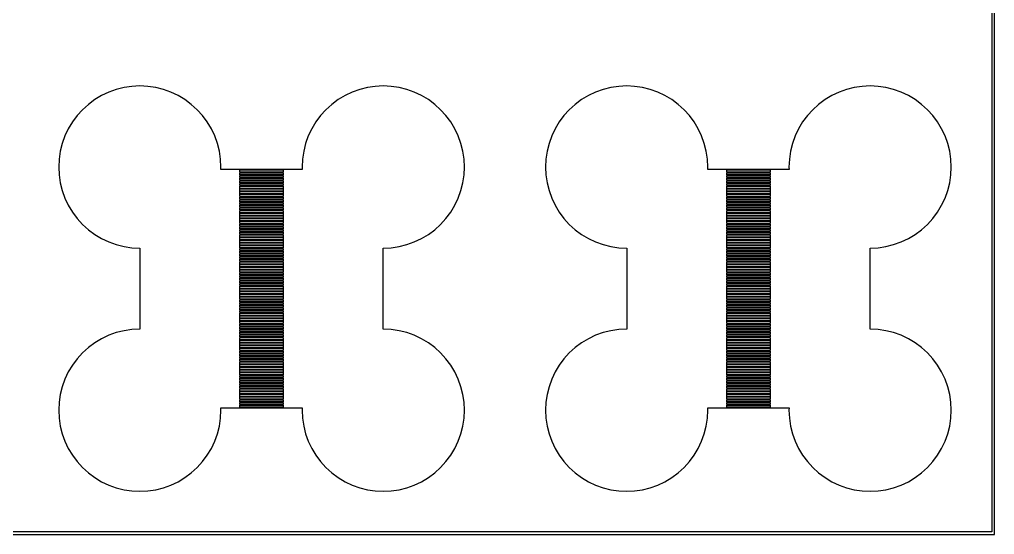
# Model space of a CAD drawing. Extents: x 0 to 72, y 0 to 108.
# Drawn here: x 54.03 to 72.05, y -0.05 to 9.48 of the extents above; entities that cross this region are included whole.
import ezdxf

# ---------------------------------------------------------------- set-up
doc = ezdxf.new("R2010")
doc.units = 0

msp = doc.modelspace()

# ---------------------------------------------------------------- linework, layer by layer
for p, q in [((72, 108), (72, 0)), ((72.05, -0.04999), (72.05, 108.05)), ((55.676, 8.13582), (55.5429, 8.07288)), ((55.8146, 8.18541), (55.676, 8.13582)), ((55.9574, 8.22118), (55.8146, 8.18541)), ((56.103, 8.24277), (55.9574, 8.22118)), ((56.25, 8.25), (56.103, 8.24277)), ((56.397, 8.24277), (56.25, 8.25)), ((56.5426, 8.22118), (56.397, 8.24277)), ((56.6854, 8.18541), (56.5426, 8.22118)), ((56.824, 8.13582), (56.6854, 8.18541)), ((56.9571, 8.07288), (56.824, 8.13582)), ((60.176, 8.13582), (60.0429, 8.07288)), ((60.3146, 8.18541), (60.176, 8.13582)), ((60.4574, 8.22118), (60.3146, 8.18541)), ((60.603, 8.24277), (60.4574, 8.22118)), ((60.75, 8.25), (60.603, 8.24277)), ((60.897, 8.24277), (60.75, 8.25)), ((61.0426, 8.22118), (60.897, 8.24277)), ((61.1854, 8.18541), (61.0426, 8.22118)), ((61.324, 8.13582), (61.1854, 8.18541)), ((61.4571, 8.07288), (61.324, 8.13582)), ((64.676, 8.13582), (64.5429, 8.07288)), ((64.8146, 8.18541), (64.676, 8.13582)), ((64.9574, 8.22118), (64.8146, 8.18541)), ((65.103, 8.24277), (64.9574, 8.22118)), ((65.25, 8.25), (65.103, 8.24277)), ((65.397, 8.24277), (65.25, 8.25)), ((65.5426, 8.22118), (65.397, 8.24277)), ((65.6854, 8.18541), (65.5426, 8.22118)), ((65.824, 8.13582), (65.6854, 8.18541)), ((65.9571, 8.07288), (65.824, 8.13582)), ((69.176, 8.13582), (69.0429, 8.07288)), ((69.3146, 8.18541), (69.176, 8.13582)), ((69.4574, 8.22118), (69.3146, 8.18541)), ((69.603, 8.24277), (69.4574, 8.22118)), ((69.75, 8.25), (69.603, 8.24277)), ((69.897, 8.24277), (69.75, 8.25)), ((70.0426, 8.22118), (69.897, 8.24277)), ((70.1854, 8.18541), (70.0426, 8.22118)), ((70.324, 8.13582), (70.1854, 8.18541)), ((70.4571, 8.07288), (70.324, 8.13582)), ((55.4167, 7.99719), (55.2984, 7.90952)), ((55.5429, 8.07288), (55.4167, 7.99719)), ((57.0834, 7.99719), (56.9571, 8.07288)), ((57.2016, 7.90952), (57.0834, 7.99719)), ((59.9166, 7.99719), (59.7984, 7.90952)), ((60.0429, 8.07288), (59.9166, 7.99719)), ((61.5833, 7.99719), (61.4571, 8.07288)), ((61.7016, 7.90952), (61.5833, 7.99719)), ((64.4167, 7.99719), (64.2984, 7.90952)), ((64.5429, 8.07288), (64.4167, 7.99719)), ((66.0834, 7.99719), (65.9571, 8.07288)), ((66.2016, 7.90952), (66.0834, 7.99719)), ((68.9166, 7.99719), (68.7984, 7.90952)), ((69.0429, 8.07288), (68.9166, 7.99719)), ((70.5833, 7.99719), (70.4571, 8.07288)), ((70.7016, 7.90952), (70.5833, 7.99719)), ((55.1893, 7.81065), (55.0905, 7.70158)), ((55.2984, 7.90952), (55.1893, 7.81065)), ((57.3107, 7.81065), (57.2016, 7.90952)), ((57.4095, 7.70158), (57.3107, 7.81065)), ((59.6893, 7.81065), (59.5905, 7.70158)), ((59.7984, 7.90952), (59.6893, 7.81065)), ((61.8107, 7.81065), (61.7016, 7.90952)), ((61.9095, 7.70158), (61.8107, 7.81065)), ((64.1893, 7.81065), (64.0905, 7.70158)), ((64.2984, 7.90952), (64.1893, 7.81065)), ((66.3107, 7.81065), (66.2016, 7.90952)), ((66.4095, 7.70158), (66.3107, 7.81065)), ((68.6893, 7.81065), (68.5905, 7.70158)), ((68.7984, 7.90952), (68.6893, 7.81065)), ((70.8107, 7.81065), (70.7016, 7.90952)), ((70.9095, 7.70158), (70.8107, 7.81065)), ((55.0028, 7.58334), (54.9271, 7.45709)), ((55.0905, 7.70158), (55.0028, 7.58334)), ((57.4972, 7.58334), (57.4095, 7.70158)), ((57.5729, 7.45709), (57.4972, 7.58334)), ((59.5028, 7.58334), (59.4271, 7.45709)), ((59.5905, 7.70158), (59.5028, 7.58334)), ((61.9972, 7.58334), (61.9095, 7.70158)), ((62.0729, 7.45709), (61.9972, 7.58334)), ((64.0028, 7.58334), (63.9271, 7.45709)), ((64.0905, 7.70158), (64.0028, 7.58334)), ((66.4972, 7.58334), (66.4095, 7.70158)), ((66.5729, 7.45709), (66.4972, 7.58334)), ((68.5028, 7.58334), (68.4271, 7.45709)), ((68.5905, 7.70158), (68.5028, 7.58334)), ((70.9972, 7.58334), (70.9095, 7.70158)), ((71.0729, 7.45709), (70.9972, 7.58334)), ((54.9271, 7.45709), (54.8642, 7.32402)), ((57.6358, 7.32402), (57.5729, 7.45709)), ((59.4271, 7.45709), (59.3642, 7.32402)), ((62.1358, 7.32402), (62.0729, 7.45709)), ((63.9271, 7.45709), (63.8642, 7.32402)), ((66.6358, 7.32402), (66.5729, 7.45709)), ((68.4271, 7.45709), (68.3642, 7.32402)), ((71.1358, 7.32402), (71.0729, 7.45709)), ((54.8642, 7.32402), (54.8146, 7.18542)), ((57.6854, 7.18542), (57.6358, 7.32402)), ((59.3642, 7.32402), (59.3146, 7.18542)), ((62.1854, 7.18542), (62.1358, 7.32402)), ((63.8642, 7.32402), (63.8146, 7.18542)), ((66.6854, 7.18542), (66.6358, 7.32402)), ((68.3642, 7.32402), (68.3146, 7.18542)), ((71.1854, 7.18542), (71.1358, 7.32402)), ((54.7788, 7.04263), (54.7572, 6.89702)), ((54.8146, 7.18542), (54.7788, 7.04263)), ((57.7212, 7.04263), (57.6854, 7.18542)), ((57.7428, 6.89702), (57.7212, 7.04263)), ((59.2788, 7.04263), (59.2572, 6.89702)), ((59.3146, 7.18542), (59.2788, 7.04263)), ((62.2212, 7.04263), (62.1854, 7.18542)), ((62.2428, 6.89702), (62.2212, 7.04263)), ((63.7788, 7.04263), (63.7572, 6.89702)), ((63.8146, 7.18542), (63.7788, 7.04263)), ((66.7212, 7.04263), (66.6854, 7.18542)), ((66.7428, 6.89702), (66.7212, 7.04263)), ((68.2788, 7.04263), (68.2572, 6.89702)), ((68.3146, 7.18542), (68.2788, 7.04263)), ((71.2212, 7.04263), (71.1854, 7.18542)), ((71.2428, 6.89702), (71.2212, 7.04263)), ((54.7572, 6.89702), (54.75, 6.75)), ((57.75, 6.75), (57.7428, 6.89702)), ((59.2572, 6.89702), (59.25, 6.75)), ((62.25, 6.75), (62.2428, 6.89702)), ((63.7572, 6.89702), (63.75, 6.75)), ((66.75, 6.75), (66.7428, 6.89702)), ((68.2572, 6.89702), (68.25, 6.75)), ((71.25, 6.75), (71.2428, 6.89702)), ((54.75, 6.75), (54.7572, 6.60297)), ((57.7478, 6.70499), (57.75, 6.75)), ((59.2522, 6.70499), (57.7478, 6.70499)), ((58.1, 6.655), (58.1, 6.69499)), ((58.1, 6.69499), (58.9, 6.69499)), ((58.9, 6.69499), (58.9, 6.655)), ((59.25, 6.75), (59.2522, 6.70499)), ((62.2428, 6.60297), (62.25, 6.75)), ((63.75, 6.75), (63.7572, 6.60297)), ((66.7478, 6.70499), (66.75, 6.75)), ((68.2522, 6.70499), (66.7478, 6.70499)), ((67.1, 6.655), (67.1, 6.69499)), ((67.1, 6.69499), (67.9, 6.69499)), ((67.9, 6.69499), (67.9, 6.655)), ((68.25, 6.75), (68.2522, 6.70499)), ((71.2428, 6.60297), (71.25, 6.75)), ((54.7572, 6.60297), (54.7788, 6.45735)), ((58.9, 6.655), (58.1, 6.655)), ((58.1, 6.605), (58.1, 6.64499)), ((58.1, 6.64499), (58.9, 6.64499)), ((58.9, 6.605), (58.1, 6.605)), ((58.1, 6.55499), (58.1, 6.59499)), ((58.1, 6.59499), (58.9, 6.59499)), ((58.9, 6.55499), (58.1, 6.55499)), ((58.1, 6.50499), (58.1, 6.545)), ((58.1, 6.545), (58.9, 6.545)), ((58.9, 6.50499), (58.1, 6.50499)), ((58.1, 6.45499), (58.1, 6.495)), ((58.1, 6.495), (58.9, 6.495)), ((58.9, 6.64499), (58.9, 6.605)), ((58.9, 6.59499), (58.9, 6.55499)), ((58.9, 6.545), (58.9, 6.50499)), ((58.9, 6.495), (58.9, 6.45499)), ((62.2212, 6.45735), (62.2428, 6.60297)), ((63.7572, 6.60297), (63.7788, 6.45735)), ((67.9, 6.655), (67.1, 6.655)), ((67.1, 6.605), (67.1, 6.64499)), ((67.1, 6.64499), (67.9, 6.64499)), ((67.9, 6.605), (67.1, 6.605)), ((67.1, 6.55499), (67.1, 6.59499)), ((67.1, 6.59499), (67.9, 6.59499)), ((67.9, 6.55499), (67.1, 6.55499)), ((67.1, 6.50499), (67.1, 6.545)), ((67.1, 6.545), (67.9, 6.545)), ((67.9, 6.50499), (67.1, 6.50499)), ((67.1, 6.45499), (67.1, 6.495)), ((67.1, 6.495), (67.9, 6.495)), ((67.9, 6.64499), (67.9, 6.605)), ((67.9, 6.59499), (67.9, 6.55499)), ((67.9, 6.545), (67.9, 6.50499)), ((67.9, 6.495), (67.9, 6.45499)), ((71.2212, 6.45735), (71.2428, 6.60297)), ((54.7788, 6.45735), (54.8146, 6.31456)), ((54.8146, 6.31456), (54.8642, 6.17596)), ((58.9, 6.45499), (58.1, 6.45499)), ((58.1, 6.405), (58.1, 6.44499)), ((58.1, 6.44499), (58.9, 6.44499)), ((58.9, 6.405), (58.1, 6.405)), ((58.1, 6.355), (58.1, 6.39499)), ((58.1, 6.39499), (58.9, 6.39499)), ((58.9, 6.355), (58.1, 6.355)), ((58.1, 6.30499), (58.1, 6.34499)), ((58.1, 6.34499), (58.9, 6.34499)), ((58.9, 6.44499), (58.9, 6.405)), ((58.9, 6.39499), (58.9, 6.355)), ((58.9, 6.34499), (58.9, 6.30499)), ((62.1358, 6.17596), (62.1854, 6.31456)), ((62.1854, 6.31456), (62.2212, 6.45735)), ((63.7788, 6.45735), (63.8146, 6.31456)), ((63.8146, 6.31456), (63.8642, 6.17596)), ((67.9, 6.45499), (67.1, 6.45499)), ((67.1, 6.405), (67.1, 6.44499)), ((67.1, 6.44499), (67.9, 6.44499)), ((67.9, 6.405), (67.1, 6.405)), ((67.1, 6.355), (67.1, 6.39499)), ((67.1, 6.39499), (67.9, 6.39499)), ((67.9, 6.355), (67.1, 6.355)), ((67.1, 6.30499), (67.1, 6.34499)), ((67.1, 6.34499), (67.9, 6.34499)), ((67.9, 6.44499), (67.9, 6.405)), ((67.9, 6.39499), (67.9, 6.355)), ((67.9, 6.34499), (67.9, 6.30499)), ((71.1358, 6.17596), (71.1854, 6.31456)), ((71.1854, 6.31456), (71.2212, 6.45735)), ((54.8642, 6.17596), (54.9271, 6.04289)), ((58.9, 6.30499), (58.1, 6.30499)), ((58.1, 6.25499), (58.1, 6.295)), ((58.1, 6.295), (58.9, 6.295)), ((58.9, 6.25499), (58.1, 6.25499)), ((58.1, 6.20499), (58.1, 6.245)), ((58.1, 6.245), (58.9, 6.245)), ((58.9, 6.20499), (58.1, 6.20499)), ((58.1, 6.155), (58.1, 6.19499)), ((58.1, 6.19499), (58.9, 6.19499)), ((58.9, 6.155), (58.1, 6.155)), ((58.1, 6.105), (58.1, 6.14499)), ((58.1, 6.14499), (58.9, 6.14499)), ((58.9, 6.295), (58.9, 6.25499)), ((58.9, 6.245), (58.9, 6.20499)), ((58.9, 6.19499), (58.9, 6.155)), ((58.9, 6.14499), (58.9, 6.105)), ((62.0729, 6.04289), (62.1358, 6.17596)), ((63.8642, 6.17596), (63.9271, 6.04289)), ((67.9, 6.30499), (67.1, 6.30499)), ((67.1, 6.25499), (67.1, 6.295)), ((67.1, 6.295), (67.9, 6.295)), ((67.9, 6.25499), (67.1, 6.25499)), ((67.1, 6.20499), (67.1, 6.245)), ((67.1, 6.245), (67.9, 6.245)), ((67.9, 6.20499), (67.1, 6.20499)), ((67.1, 6.155), (67.1, 6.19499)), ((67.1, 6.19499), (67.9, 6.19499)), ((67.9, 6.155), (67.1, 6.155)), ((67.1, 6.105), (67.1, 6.14499)), ((67.1, 6.14499), (67.9, 6.14499)), ((67.9, 6.295), (67.9, 6.25499)), ((67.9, 6.245), (67.9, 6.20499)), ((67.9, 6.19499), (67.9, 6.155)), ((67.9, 6.14499), (67.9, 6.105)), ((71.0729, 6.04289), (71.1358, 6.17596)), ((54.9271, 6.04289), (55.0028, 5.91664)), ((58.9, 6.105), (58.1, 6.105)), ((58.1, 6.05499), (58.1, 6.09499)), ((58.1, 6.09499), (58.9, 6.09499)), ((58.9, 6.05499), (58.1, 6.05499)), ((58.1, 6.00499), (58.1, 6.045)), ((58.1, 6.045), (58.9, 6.045)), ((58.9, 6.00499), (58.1, 6.00499)), ((58.1, 5.95499), (58.1, 5.995)), ((58.1, 5.995), (58.9, 5.995)), ((58.9, 5.95499), (58.1, 5.95499)), ((58.9, 6.09499), (58.9, 6.05499)), ((58.9, 6.045), (58.9, 6.00499)), ((58.9, 5.995), (58.9, 5.95499)), ((61.9972, 5.91664), (62.0729, 6.04289)), ((63.9271, 6.04289), (64.0028, 5.91664)), ((67.9, 6.105), (67.1, 6.105)), ((67.1, 6.05499), (67.1, 6.09499)), ((67.1, 6.09499), (67.9, 6.09499)), ((67.9, 6.05499), (67.1, 6.05499)), ((67.1, 6.00499), (67.1, 6.045)), ((67.1, 6.045), (67.9, 6.045)), ((67.9, 6.00499), (67.1, 6.00499)), ((67.1, 5.95499), (67.1, 5.995)), ((67.1, 5.995), (67.9, 5.995)), ((67.9, 5.95499), (67.1, 5.95499)), ((67.9, 6.09499), (67.9, 6.05499)), ((67.9, 6.045), (67.9, 6.00499)), ((67.9, 5.995), (67.9, 5.95499)), ((70.9972, 5.91664), (71.0729, 6.04289)), ((55.0028, 5.91664), (55.0905, 5.7984)), ((55.0905, 5.7984), (55.1893, 5.68933)), ((58.1, 5.905), (58.1, 5.94499)), ((58.1, 5.94499), (58.9, 5.94499)), ((58.9, 5.905), (58.1, 5.905)), ((58.1, 5.855), (58.1, 5.89499)), ((58.1, 5.89499), (58.9, 5.89499)), ((58.9, 5.855), (58.1, 5.855)), ((58.1, 5.80499), (58.1, 5.84499)), ((58.1, 5.84499), (58.9, 5.84499)), ((58.9, 5.80499), (58.1, 5.80499)), ((58.1, 5.75499), (58.1, 5.795)), ((58.1, 5.795), (58.9, 5.795)), ((58.9, 5.94499), (58.9, 5.905)), ((58.9, 5.89499), (58.9, 5.855)), ((58.9, 5.84499), (58.9, 5.80499)), ((58.9, 5.795), (58.9, 5.75499)), ((61.8107, 5.68933), (61.9095, 5.7984)), ((61.9095, 5.7984), (61.9972, 5.91664)), ((64.0028, 5.91664), (64.0905, 5.7984)), ((64.0905, 5.7984), (64.1893, 5.68933)), ((67.1, 5.905), (67.1, 5.94499)), ((67.1, 5.94499), (67.9, 5.94499)), ((67.9, 5.905), (67.1, 5.905)), ((67.1, 5.855), (67.1, 5.89499)), ((67.1, 5.89499), (67.9, 5.89499)), ((67.9, 5.855), (67.1, 5.855)), ((67.1, 5.80499), (67.1, 5.84499)), ((67.1, 5.84499), (67.9, 5.84499)), ((67.9, 5.80499), (67.1, 5.80499)), ((67.1, 5.75499), (67.1, 5.795)), ((67.1, 5.795), (67.9, 5.795)), ((67.9, 5.94499), (67.9, 5.905)), ((67.9, 5.89499), (67.9, 5.855)), ((67.9, 5.84499), (67.9, 5.80499)), ((67.9, 5.795), (67.9, 5.75499)), ((70.8107, 5.68933), (70.9095, 5.7984)), ((70.9095, 5.7984), (70.9972, 5.91664)), ((55.1893, 5.68933), (55.2984, 5.59047)), ((55.2984, 5.59047), (55.4167, 5.50279)), ((58.9, 5.75499), (58.1, 5.75499)), ((58.1, 5.70499), (58.1, 5.745)), ((58.1, 5.745), (58.9, 5.745)), ((58.9, 5.70499), (58.1, 5.70499)), ((58.1, 5.655), (58.1, 5.69499)), ((58.1, 5.69499), (58.9, 5.69499)), ((58.9, 5.655), (58.1, 5.655)), ((58.1, 5.605), (58.1, 5.64499)), ((58.1, 5.64499), (58.9, 5.64499)), ((58.9, 5.605), (58.1, 5.605)), ((58.1, 5.55499), (58.1, 5.59499)), ((58.1, 5.59499), (58.9, 5.59499)), ((58.9, 5.745), (58.9, 5.70499)), ((58.9, 5.69499), (58.9, 5.655)), ((58.9, 5.64499), (58.9, 5.605)), ((58.9, 5.59499), (58.9, 5.55499)), ((61.5833, 5.50279), (61.7016, 5.59047)), ((61.7016, 5.59047), (61.8107, 5.68933)), ((64.1893, 5.68933), (64.2984, 5.59047)), ((64.2984, 5.59047), (64.4167, 5.50279)), ((67.9, 5.75499), (67.1, 5.75499)), ((67.1, 5.70499), (67.1, 5.745)), ((67.1, 5.745), (67.9, 5.745)), ((67.9, 5.70499), (67.1, 5.70499)), ((67.1, 5.655), (67.1, 5.69499)), ((67.1, 5.69499), (67.9, 5.69499)), ((67.9, 5.655), (67.1, 5.655)), ((67.1, 5.605), (67.1, 5.64499)), ((67.1, 5.64499), (67.9, 5.64499)), ((67.9, 5.605), (67.1, 5.605)), ((67.1, 5.55499), (67.1, 5.59499)), ((67.1, 5.59499), (67.9, 5.59499)), ((67.9, 5.745), (67.9, 5.70499)), ((67.9, 5.69499), (67.9, 5.655)), ((67.9, 5.64499), (67.9, 5.605)), ((67.9, 5.59499), (67.9, 5.55499)), ((70.5833, 5.50279), (70.7016, 5.59047)), ((70.7016, 5.59047), (70.8107, 5.68933)), ((55.4167, 5.50279), (55.5429, 5.42711)), ((55.5429, 5.42711), (55.676, 5.36417)), ((58.9, 5.55499), (58.1, 5.55499)), ((58.1, 5.50499), (58.1, 5.545)), ((58.1, 5.545), (58.9, 5.545)), ((58.9, 5.50499), (58.1, 5.50499)), ((58.1, 5.45499), (58.1, 5.495)), ((58.1, 5.495), (58.9, 5.495)), ((58.9, 5.45499), (58.1, 5.45499)), ((58.1, 5.405), (58.1, 5.44499)), ((58.1, 5.44499), (58.9, 5.44499)), ((58.9, 5.545), (58.9, 5.50499)), ((58.9, 5.495), (58.9, 5.45499)), ((58.9, 5.44499), (58.9, 5.405)), ((61.324, 5.36417), (61.4571, 5.42711)), ((61.4571, 5.42711), (61.5833, 5.50279)), ((64.4167, 5.50279), (64.5429, 5.42711)), ((64.5429, 5.42711), (64.676, 5.36417)), ((67.9, 5.55499), (67.1, 5.55499)), ((67.1, 5.50499), (67.1, 5.545)), ((67.1, 5.545), (67.9, 5.545)), ((67.9, 5.50499), (67.1, 5.50499)), ((67.1, 5.45499), (67.1, 5.495)), ((67.1, 5.495), (67.9, 5.495)), ((67.9, 5.45499), (67.1, 5.45499)), ((67.1, 5.405), (67.1, 5.44499)), ((67.1, 5.44499), (67.9, 5.44499)), ((67.9, 5.545), (67.9, 5.50499)), ((67.9, 5.495), (67.9, 5.45499)), ((67.9, 5.44499), (67.9, 5.405)), ((70.324, 5.36417), (70.4571, 5.42711)), ((70.4571, 5.42711), (70.5833, 5.50279)), ((55.676, 5.36417), (55.8146, 5.31458)), ((55.8146, 5.31458), (55.9574, 5.27881)), ((55.9574, 5.27881), (56.103, 5.25722)), ((56.103, 5.25722), (56.25, 5.25)), ((56.25, 5.25), (56.25, 3.75)), ((58.9, 5.405), (58.1, 5.405)), ((58.1, 5.355), (58.1, 5.39499)), ((58.1, 5.39499), (58.9, 5.39499)), ((58.9, 5.355), (58.1, 5.355)), ((58.1, 5.30499), (58.1, 5.34499)), ((58.1, 5.34499), (58.9, 5.34499)), ((58.9, 5.30499), (58.1, 5.30499)), ((58.1, 5.25499), (58.1, 5.295)), ((58.1, 5.295), (58.9, 5.295)), ((58.9, 5.25499), (58.1, 5.25499)), ((58.1, 5.20499), (58.1, 5.245)), ((58.1, 5.245), (58.9, 5.245)), ((58.9, 5.39499), (58.9, 5.355)), ((58.9, 5.34499), (58.9, 5.30499)), ((58.9, 5.295), (58.9, 5.25499)), ((58.9, 5.245), (58.9, 5.20499)), ((60.75, 5.25), (60.897, 5.25722)), ((60.75, 3.75), (60.75, 5.25)), ((60.897, 5.25722), (61.0426, 5.27881)), ((61.0426, 5.27881), (61.1854, 5.31458)), ((61.1854, 5.31458), (61.324, 5.36417)), ((64.676, 5.36417), (64.8146, 5.31458)), ((64.8146, 5.31458), (64.9574, 5.27881)), ((64.9574, 5.27881), (65.103, 5.25722)), ((65.103, 5.25722), (65.25, 5.25)), ((65.25, 5.25), (65.25, 3.75)), ((67.9, 5.405), (67.1, 5.405)), ((67.1, 5.355), (67.1, 5.39499)), ((67.1, 5.39499), (67.9, 5.39499)), ((67.9, 5.355), (67.1, 5.355)), ((67.1, 5.30499), (67.1, 5.34499)), ((67.1, 5.34499), (67.9, 5.34499)), ((67.9, 5.30499), (67.1, 5.30499)), ((67.1, 5.25499), (67.1, 5.295)), ((67.1, 5.295), (67.9, 5.295)), ((67.9, 5.25499), (67.1, 5.25499)), ((67.1, 5.20499), (67.1, 5.245)), ((67.1, 5.245), (67.9, 5.245)), ((67.9, 5.39499), (67.9, 5.355)), ((67.9, 5.34499), (67.9, 5.30499)), ((67.9, 5.295), (67.9, 5.25499)), ((67.9, 5.245), (67.9, 5.20499)), ((69.75, 5.25), (69.897, 5.25722)), ((69.75, 3.75), (69.75, 5.25)), ((69.897, 5.25722), (70.0426, 5.27881)), ((70.0426, 5.27881), (70.1854, 5.31458)), ((70.1854, 5.31458), (70.324, 5.36417)), ((58.9, 5.20499), (58.1, 5.20499)), ((58.1, 5.155), (58.1, 5.19499)), ((58.1, 5.19499), (58.9, 5.19499)), ((58.9, 5.155), (58.1, 5.155)), ((58.1, 5.105), (58.1, 5.14499)), ((58.1, 5.14499), (58.9, 5.14499)), ((58.9, 5.105), (58.1, 5.105)), ((58.1, 5.05499), (58.1, 5.09499)), ((58.1, 5.09499), (58.9, 5.09499)), ((58.9, 5.05499), (58.1, 5.05499)), ((58.9, 5.19499), (58.9, 5.155)), ((58.9, 5.14499), (58.9, 5.105)), ((58.9, 5.09499), (58.9, 5.05499)), ((67.9, 5.20499), (67.1, 5.20499)), ((67.1, 5.155), (67.1, 5.19499)), ((67.1, 5.19499), (67.9, 5.19499)), ((67.9, 5.155), (67.1, 5.155)), ((67.1, 5.105), (67.1, 5.14499)), ((67.1, 5.14499), (67.9, 5.14499)), ((67.9, 5.105), (67.1, 5.105)), ((67.1, 5.05499), (67.1, 5.09499)), ((67.1, 5.09499), (67.9, 5.09499)), ((67.9, 5.05499), (67.1, 5.05499)), ((67.9, 5.19499), (67.9, 5.155)), ((67.9, 5.14499), (67.9, 5.105)), ((67.9, 5.09499), (67.9, 5.05499)), ((58.1, 5.00499), (58.1, 5.045)), ((58.1, 5.045), (58.9, 5.045)), ((58.9, 5.00499), (58.1, 5.00499)), ((58.1, 4.95499), (58.1, 4.995)), ((58.1, 4.995), (58.9, 4.995)), ((58.9, 4.95499), (58.1, 4.95499)), ((58.1, 4.905), (58.1, 4.94499)), ((58.1, 4.94499), (58.9, 4.94499)), ((58.9, 4.905), (58.1, 4.905)), ((58.1, 4.855), (58.1, 4.89499)), ((58.1, 4.89499), (58.9, 4.89499)), ((58.9, 5.045), (58.9, 5.00499)), ((58.9, 4.995), (58.9, 4.95499)), ((58.9, 4.94499), (58.9, 4.905)), ((58.9, 4.89499), (58.9, 4.855)), ((67.1, 5.00499), (67.1, 5.045)), ((67.1, 5.045), (67.9, 5.045)), ((67.9, 5.00499), (67.1, 5.00499)), ((67.1, 4.95499), (67.1, 4.995)), ((67.1, 4.995), (67.9, 4.995)), ((67.9, 4.95499), (67.1, 4.95499)), ((67.1, 4.905), (67.1, 4.94499)), ((67.1, 4.94499), (67.9, 4.94499)), ((67.9, 4.905), (67.1, 4.905)), ((67.1, 4.855), (67.1, 4.89499)), ((67.1, 4.89499), (67.9, 4.89499)), ((67.9, 5.045), (67.9, 5.00499)), ((67.9, 4.995), (67.9, 4.95499)), ((67.9, 4.94499), (67.9, 4.905)), ((67.9, 4.89499), (67.9, 4.855)), ((58.9, 4.855), (58.1, 4.855)), ((58.1, 4.80499), (58.1, 4.84499)), ((58.1, 4.84499), (58.9, 4.84499)), ((58.9, 4.80499), (58.1, 4.80499)), ((58.1, 4.75499), (58.1, 4.795)), ((58.1, 4.795), (58.9, 4.795)), ((58.9, 4.75499), (58.1, 4.75499)), ((58.1, 4.70499), (58.1, 4.745)), ((58.1, 4.745), (58.9, 4.745)), ((58.9, 4.70499), (58.1, 4.70499)), ((58.1, 4.655), (58.1, 4.69499)), ((58.1, 4.69499), (58.9, 4.69499)), ((58.9, 4.84499), (58.9, 4.80499)), ((58.9, 4.795), (58.9, 4.75499)), ((58.9, 4.745), (58.9, 4.70499)), ((58.9, 4.69499), (58.9, 4.655)), ((67.9, 4.855), (67.1, 4.855)), ((67.1, 4.80499), (67.1, 4.84499)), ((67.1, 4.84499), (67.9, 4.84499)), ((67.9, 4.80499), (67.1, 4.80499)), ((67.1, 4.75499), (67.1, 4.795)), ((67.1, 4.795), (67.9, 4.795)), ((67.9, 4.75499), (67.1, 4.75499)), ((67.1, 4.70499), (67.1, 4.745)), ((67.1, 4.745), (67.9, 4.745)), ((67.9, 4.70499), (67.1, 4.70499)), ((67.1, 4.655), (67.1, 4.69499)), ((67.1, 4.69499), (67.9, 4.69499)), ((67.9, 4.84499), (67.9, 4.80499)), ((67.9, 4.795), (67.9, 4.75499)), ((67.9, 4.745), (67.9, 4.70499)), ((67.9, 4.69499), (67.9, 4.655)), ((58.9, 4.655), (58.1, 4.655)), ((58.1, 4.605), (58.1, 4.64499)), ((58.1, 4.64499), (58.9, 4.64499)), ((58.9, 4.605), (58.1, 4.605)), ((58.1, 4.55499), (58.1, 4.59499)), ((58.1, 4.59499), (58.9, 4.59499)), ((58.9, 4.55499), (58.1, 4.55499)), ((58.1, 4.50499), (58.1, 4.545)), ((58.1, 4.545), (58.9, 4.545)), ((58.9, 4.64499), (58.9, 4.605)), ((58.9, 4.59499), (58.9, 4.55499)), ((58.9, 4.545), (58.9, 4.50499)), ((67.9, 4.655), (67.1, 4.655)), ((67.1, 4.605), (67.1, 4.64499)), ((67.1, 4.64499), (67.9, 4.64499)), ((67.9, 4.605), (67.1, 4.605)), ((67.1, 4.55499), (67.1, 4.59499)), ((67.1, 4.59499), (67.9, 4.59499)), ((67.9, 4.55499), (67.1, 4.55499)), ((67.1, 4.50499), (67.1, 4.545)), ((67.1, 4.545), (67.9, 4.545)), ((67.9, 4.64499), (67.9, 4.605)), ((67.9, 4.59499), (67.9, 4.55499)), ((67.9, 4.545), (67.9, 4.50499)), ((58.9, 4.50499), (58.1, 4.50499)), ((58.1, 4.455), (58.1, 4.49501)), ((58.1, 4.49501), (58.9, 4.49501)), ((58.9, 4.455), (58.1, 4.455)), ((58.1, 4.40501), (58.1, 4.44501)), ((58.1, 4.44501), (58.9, 4.44501)), ((58.9, 4.40501), (58.1, 4.40501)), ((58.1, 4.35501), (58.1, 4.395)), ((58.1, 4.395), (58.9, 4.395)), ((58.9, 4.35501), (58.1, 4.35501)), ((58.1, 4.30501), (58.1, 4.345)), ((58.1, 4.345), (58.9, 4.345)), ((58.9, 4.49501), (58.9, 4.455)), ((58.9, 4.44501), (58.9, 4.40501)), ((58.9, 4.395), (58.9, 4.35501)), ((58.9, 4.345), (58.9, 4.30501)), ((67.9, 4.50499), (67.1, 4.50499)), ((67.1, 4.455), (67.1, 4.49501)), ((67.1, 4.49501), (67.9, 4.49501)), ((67.9, 4.455), (67.1, 4.455)), ((67.1, 4.40501), (67.1, 4.44501)), ((67.1, 4.44501), (67.9, 4.44501)), ((67.9, 4.40501), (67.1, 4.40501)), ((67.1, 4.35501), (67.1, 4.395)), ((67.1, 4.395), (67.9, 4.395)), ((67.9, 4.35501), (67.1, 4.35501)), ((67.1, 4.30501), (67.1, 4.345)), ((67.1, 4.345), (67.9, 4.345)), ((67.9, 4.49501), (67.9, 4.455)), ((67.9, 4.44501), (67.9, 4.40501)), ((67.9, 4.395), (67.9, 4.35501)), ((67.9, 4.345), (67.9, 4.30501)), ((58.9, 4.30501), (58.1, 4.30501)), ((58.1, 4.255), (58.1, 4.29501)), ((58.1, 4.29501), (58.9, 4.29501)), ((58.9, 4.255), (58.1, 4.255)), ((58.1, 4.205), (58.1, 4.24501)), ((58.1, 4.24501), (58.9, 4.24501)), ((58.9, 4.205), (58.1, 4.205)), ((58.1, 4.15501), (58.1, 4.19501)), ((58.1, 4.19501), (58.9, 4.19501)), ((58.9, 4.15501), (58.1, 4.15501)), ((58.9, 4.29501), (58.9, 4.255)), ((58.9, 4.24501), (58.9, 4.205)), ((58.9, 4.19501), (58.9, 4.15501)), ((67.9, 4.30501), (67.1, 4.30501)), ((67.1, 4.255), (67.1, 4.29501)), ((67.1, 4.29501), (67.9, 4.29501)), ((67.9, 4.255), (67.1, 4.255)), ((67.1, 4.205), (67.1, 4.24501)), ((67.1, 4.24501), (67.9, 4.24501)), ((67.9, 4.205), (67.1, 4.205)), ((67.1, 4.15501), (67.1, 4.19501)), ((67.1, 4.19501), (67.9, 4.19501)), ((67.9, 4.15501), (67.1, 4.15501)), ((67.9, 4.29501), (67.9, 4.255)), ((67.9, 4.24501), (67.9, 4.205)), ((67.9, 4.19501), (67.9, 4.15501)), ((58.1, 4.10501), (58.1, 4.145)), ((58.1, 4.145), (58.9, 4.145)), ((58.9, 4.10501), (58.1, 4.10501)), ((58.1, 4.05501), (58.1, 4.095)), ((58.1, 4.095), (58.9, 4.095)), ((58.9, 4.05501), (58.1, 4.05501)), ((58.1, 4.005), (58.1, 4.04501)), ((58.1, 4.04501), (58.9, 4.04501)), ((58.9, 4.005), (58.1, 4.005)), ((58.1, 3.955), (58.1, 3.99501)), ((58.1, 3.99501), (58.9, 3.99501)), ((58.9, 4.145), (58.9, 4.10501)), ((58.9, 4.095), (58.9, 4.05501)), ((58.9, 4.04501), (58.9, 4.005)), ((58.9, 3.99501), (58.9, 3.955)), ((67.1, 4.10501), (67.1, 4.145)), ((67.1, 4.145), (67.9, 4.145)), ((67.9, 4.10501), (67.1, 4.10501)), ((67.1, 4.05501), (67.1, 4.095)), ((67.1, 4.095), (67.9, 4.095)), ((67.9, 4.05501), (67.1, 4.05501)), ((67.1, 4.005), (67.1, 4.04501)), ((67.1, 4.04501), (67.9, 4.04501)), ((67.9, 4.005), (67.1, 4.005)), ((67.1, 3.955), (67.1, 3.99501)), ((67.1, 3.99501), (67.9, 3.99501)), ((67.9, 4.145), (67.9, 4.10501)), ((67.9, 4.095), (67.9, 4.05501)), ((67.9, 4.04501), (67.9, 4.005)), ((67.9, 3.99501), (67.9, 3.955)), ((58.9, 3.955), (58.1, 3.955)), ((58.1, 3.90501), (58.1, 3.94501)), ((58.1, 3.94501), (58.9, 3.94501)), ((58.9, 3.90501), (58.1, 3.90501)), ((58.1, 3.85501), (58.1, 3.895)), ((58.1, 3.895), (58.9, 3.895)), ((58.9, 3.85501), (58.1, 3.85501)), ((58.1, 3.80501), (58.1, 3.845)), ((58.1, 3.845), (58.9, 3.845)), ((58.9, 3.80501), (58.1, 3.80501)), ((58.1, 3.755), (58.1, 3.79501)), ((58.1, 3.79501), (58.9, 3.79501)), ((58.9, 3.94501), (58.9, 3.90501)), ((58.9, 3.895), (58.9, 3.85501)), ((58.9, 3.845), (58.9, 3.80501)), ((58.9, 3.79501), (58.9, 3.755)), ((67.9, 3.955), (67.1, 3.955)), ((67.1, 3.90501), (67.1, 3.94501)), ((67.1, 3.94501), (67.9, 3.94501)), ((67.9, 3.90501), (67.1, 3.90501)), ((67.1, 3.85501), (67.1, 3.895)), ((67.1, 3.895), (67.9, 3.895)), ((67.9, 3.85501), (67.1, 3.85501)), ((67.1, 3.80501), (67.1, 3.845)), ((67.1, 3.845), (67.9, 3.845)), ((67.9, 3.80501), (67.1, 3.80501)), ((67.1, 3.755), (67.1, 3.79501)), ((67.1, 3.79501), (67.9, 3.79501)), ((67.9, 3.94501), (67.9, 3.90501)), ((67.9, 3.895), (67.9, 3.85501)), ((67.9, 3.845), (67.9, 3.80501)), ((67.9, 3.79501), (67.9, 3.755)), ((55.676, 3.63583), (55.5429, 3.57289)), ((55.8146, 3.68542), (55.676, 3.63583)), ((55.9574, 3.72119), (55.8146, 3.68542)), ((56.103, 3.74278), (55.9574, 3.72119)), ((56.25, 3.75), (56.103, 3.74278)), ((58.9, 3.755), (58.1, 3.755)), ((58.1, 3.705), (58.1, 3.74501)), ((58.1, 3.74501), (58.9, 3.74501)), ((58.9, 3.705), (58.1, 3.705)), ((58.1, 3.65501), (58.1, 3.69501)), ((58.1, 3.69501), (58.9, 3.69501)), ((58.9, 3.65501), (58.1, 3.65501)), ((58.1, 3.60501), (58.1, 3.645)), ((58.1, 3.645), (58.9, 3.645)), ((58.9, 3.60501), (58.1, 3.60501)), ((58.9, 3.74501), (58.9, 3.705)), ((58.9, 3.69501), (58.9, 3.65501)), ((58.9, 3.645), (58.9, 3.60501)), ((60.897, 3.74278), (60.75, 3.75)), ((61.0426, 3.72119), (60.897, 3.74278)), ((61.1854, 3.68542), (61.0426, 3.72119)), ((61.324, 3.63583), (61.1854, 3.68542)), ((61.4571, 3.57289), (61.324, 3.63583)), ((64.676, 3.63583), (64.5429, 3.57289)), ((64.8146, 3.68542), (64.676, 3.63583)), ((64.9574, 3.72119), (64.8146, 3.68542)), ((65.103, 3.74278), (64.9574, 3.72119)), ((65.25, 3.75), (65.103, 3.74278)), ((67.9, 3.755), (67.1, 3.755)), ((67.1, 3.705), (67.1, 3.74501)), ((67.1, 3.74501), (67.9, 3.74501)), ((67.9, 3.705), (67.1, 3.705)), ((67.1, 3.65501), (67.1, 3.69501)), ((67.1, 3.69501), (67.9, 3.69501)), ((67.9, 3.65501), (67.1, 3.65501)), ((67.1, 3.60501), (67.1, 3.645)), ((67.1, 3.645), (67.9, 3.645)), ((67.9, 3.60501), (67.1, 3.60501)), ((67.9, 3.74501), (67.9, 3.705)), ((67.9, 3.69501), (67.9, 3.65501)), ((67.9, 3.645), (67.9, 3.60501)), ((69.897, 3.74278), (69.75, 3.75)), ((70.0426, 3.72119), (69.897, 3.74278)), ((70.1854, 3.68542), (70.0426, 3.72119)), ((70.324, 3.63583), (70.1854, 3.68542)), ((70.4571, 3.57289), (70.324, 3.63583)), ((55.4167, 3.49721), (55.2984, 3.40953)), ((55.5429, 3.57289), (55.4167, 3.49721)), ((58.1, 3.55501), (58.1, 3.595)), ((58.1, 3.595), (58.9, 3.595)), ((58.9, 3.55501), (58.1, 3.55501)), ((58.1, 3.505), (58.1, 3.54501)), ((58.1, 3.54501), (58.9, 3.54501)), ((58.9, 3.505), (58.1, 3.505)), ((58.1, 3.455), (58.1, 3.49501)), ((58.1, 3.49501), (58.9, 3.49501)), ((58.9, 3.455), (58.1, 3.455)), ((58.1, 3.40501), (58.1, 3.44501)), ((58.1, 3.44501), (58.9, 3.44501)), ((58.9, 3.595), (58.9, 3.55501)), ((58.9, 3.54501), (58.9, 3.505)), ((58.9, 3.49501), (58.9, 3.455)), ((58.9, 3.44501), (58.9, 3.40501)), ((61.5833, 3.49721), (61.4571, 3.57289)), ((61.7016, 3.40953), (61.5833, 3.49721)), ((64.4167, 3.49721), (64.2984, 3.40953)), ((64.5429, 3.57289), (64.4167, 3.49721)), ((67.1, 3.55501), (67.1, 3.595)), ((67.1, 3.595), (67.9, 3.595)), ((67.9, 3.55501), (67.1, 3.55501)), ((67.1, 3.505), (67.1, 3.54501)), ((67.1, 3.54501), (67.9, 3.54501)), ((67.9, 3.505), (67.1, 3.505)), ((67.1, 3.455), (67.1, 3.49501)), ((67.1, 3.49501), (67.9, 3.49501)), ((67.9, 3.455), (67.1, 3.455)), ((67.1, 3.40501), (67.1, 3.44501)), ((67.1, 3.44501), (67.9, 3.44501)), ((67.9, 3.595), (67.9, 3.55501)), ((67.9, 3.54501), (67.9, 3.505)), ((67.9, 3.49501), (67.9, 3.455)), ((67.9, 3.44501), (67.9, 3.40501)), ((70.5833, 3.49721), (70.4571, 3.57289)), ((70.7016, 3.40953), (70.5833, 3.49721)), ((55.1893, 3.31067), (55.0905, 3.2016)), ((55.2984, 3.40953), (55.1893, 3.31067)), ((58.9, 3.40501), (58.1, 3.40501)), ((58.1, 3.35501), (58.1, 3.395)), ((58.1, 3.395), (58.9, 3.395)), ((58.9, 3.35501), (58.1, 3.35501)), ((58.1, 3.30501), (58.1, 3.345)), ((58.1, 3.345), (58.9, 3.345)), ((58.9, 3.30501), (58.1, 3.30501)), ((58.1, 3.255), (58.1, 3.29501)), ((58.1, 3.29501), (58.9, 3.29501)), ((58.9, 3.255), (58.1, 3.255)), ((58.1, 3.205), (58.1, 3.24501)), ((58.1, 3.24501), (58.9, 3.24501)), ((58.9, 3.395), (58.9, 3.35501)), ((58.9, 3.345), (58.9, 3.30501)), ((58.9, 3.29501), (58.9, 3.255)), ((58.9, 3.24501), (58.9, 3.205)), ((61.8107, 3.31067), (61.7016, 3.40953)), ((61.9095, 3.2016), (61.8107, 3.31067)), ((64.1893, 3.31067), (64.0905, 3.2016)), ((64.2984, 3.40953), (64.1893, 3.31067)), ((67.9, 3.40501), (67.1, 3.40501)), ((67.1, 3.35501), (67.1, 3.395)), ((67.1, 3.395), (67.9, 3.395)), ((67.9, 3.35501), (67.1, 3.35501)), ((67.1, 3.30501), (67.1, 3.345)), ((67.1, 3.345), (67.9, 3.345)), ((67.9, 3.30501), (67.1, 3.30501)), ((67.1, 3.255), (67.1, 3.29501)), ((67.1, 3.29501), (67.9, 3.29501)), ((67.9, 3.255), (67.1, 3.255)), ((67.1, 3.205), (67.1, 3.24501)), ((67.1, 3.24501), (67.9, 3.24501)), ((67.9, 3.395), (67.9, 3.35501)), ((67.9, 3.345), (67.9, 3.30501)), ((67.9, 3.29501), (67.9, 3.255)), ((67.9, 3.24501), (67.9, 3.205)), ((70.8107, 3.31067), (70.7016, 3.40953)), ((70.9095, 3.2016), (70.8107, 3.31067)), ((55.0028, 3.08336), (54.9271, 2.95711)), ((55.0905, 3.2016), (55.0028, 3.08336)), ((58.9, 3.205), (58.1, 3.205)), ((58.1, 3.15501), (58.1, 3.19501)), ((58.1, 3.19501), (58.9, 3.19501)), ((58.9, 3.15501), (58.1, 3.15501)), ((58.1, 3.10501), (58.1, 3.145)), ((58.1, 3.145), (58.9, 3.145)), ((58.9, 3.10501), (58.1, 3.10501)), ((58.1, 3.05501), (58.1, 3.095)), ((58.1, 3.095), (58.9, 3.095)), ((58.9, 3.19501), (58.9, 3.15501)), ((58.9, 3.145), (58.9, 3.10501)), ((58.9, 3.095), (58.9, 3.05501)), ((61.9972, 3.08336), (61.9095, 3.2016)), ((62.0729, 2.95711), (61.9972, 3.08336)), ((64.0028, 3.08336), (63.9271, 2.95711)), ((64.0905, 3.2016), (64.0028, 3.08336)), ((67.9, 3.205), (67.1, 3.205)), ((67.1, 3.15501), (67.1, 3.19501)), ((67.1, 3.19501), (67.9, 3.19501)), ((67.9, 3.15501), (67.1, 3.15501)), ((67.1, 3.10501), (67.1, 3.145)), ((67.1, 3.145), (67.9, 3.145)), ((67.9, 3.10501), (67.1, 3.10501)), ((67.1, 3.05501), (67.1, 3.095)), ((67.1, 3.095), (67.9, 3.095)), ((67.9, 3.19501), (67.9, 3.15501)), ((67.9, 3.145), (67.9, 3.10501)), ((67.9, 3.095), (67.9, 3.05501)), ((70.9972, 3.08336), (70.9095, 3.2016)), ((71.0729, 2.95711), (70.9972, 3.08336)), ((54.9271, 2.95711), (54.8642, 2.82404)), ((58.9, 3.05501), (58.1, 3.05501)), ((58.1, 3.005), (58.1, 3.04501)), ((58.1, 3.04501), (58.9, 3.04501)), ((58.9, 3.005), (58.1, 3.005)), ((58.1, 2.955), (58.1, 2.99501)), ((58.1, 2.99501), (58.9, 2.99501)), ((58.9, 2.955), (58.1, 2.955)), ((58.1, 2.90501), (58.1, 2.94501)), ((58.1, 2.94501), (58.9, 2.94501)), ((58.9, 2.90501), (58.1, 2.90501)), ((58.1, 2.85501), (58.1, 2.895)), ((58.1, 2.895), (58.9, 2.895)), ((58.9, 3.04501), (58.9, 3.005)), ((58.9, 2.99501), (58.9, 2.955)), ((58.9, 2.94501), (58.9, 2.90501)), ((58.9, 2.895), (58.9, 2.85501)), ((62.1358, 2.82404), (62.0729, 2.95711)), ((63.9271, 2.95711), (63.8642, 2.82404)), ((67.9, 3.05501), (67.1, 3.05501)), ((67.1, 3.005), (67.1, 3.04501)), ((67.1, 3.04501), (67.9, 3.04501)), ((67.9, 3.005), (67.1, 3.005)), ((67.1, 2.955), (67.1, 2.99501)), ((67.1, 2.99501), (67.9, 2.99501)), ((67.9, 2.955), (67.1, 2.955)), ((67.1, 2.90501), (67.1, 2.94501)), ((67.1, 2.94501), (67.9, 2.94501)), ((67.9, 2.90501), (67.1, 2.90501)), ((67.1, 2.85501), (67.1, 2.895)), ((67.1, 2.895), (67.9, 2.895)), ((67.9, 3.04501), (67.9, 3.005)), ((67.9, 2.99501), (67.9, 2.955)), ((67.9, 2.94501), (67.9, 2.90501)), ((67.9, 2.895), (67.9, 2.85501)), ((71.1358, 2.82404), (71.0729, 2.95711)), ((54.8642, 2.82404), (54.8146, 2.68544)), ((58.9, 2.85501), (58.1, 2.85501)), ((58.1, 2.80501), (58.1, 2.845)), ((58.1, 2.845), (58.9, 2.845)), ((58.9, 2.80501), (58.1, 2.80501)), ((58.1, 2.755), (58.1, 2.79501)), ((58.1, 2.79501), (58.9, 2.79501)), ((58.9, 2.755), (58.1, 2.755)), ((58.1, 2.705), (58.1, 2.74501)), ((58.1, 2.74501), (58.9, 2.74501)), ((58.9, 2.705), (58.1, 2.705)), ((58.9, 2.845), (58.9, 2.80501)), ((58.9, 2.79501), (58.9, 2.755)), ((58.9, 2.74501), (58.9, 2.705)), ((62.1854, 2.68544), (62.1358, 2.82404)), ((63.8642, 2.82404), (63.8146, 2.68544)), ((67.9, 2.85501), (67.1, 2.85501)), ((67.1, 2.80501), (67.1, 2.845)), ((67.1, 2.845), (67.9, 2.845)), ((67.9, 2.80501), (67.1, 2.80501)), ((67.1, 2.755), (67.1, 2.79501)), ((67.1, 2.79501), (67.9, 2.79501)), ((67.9, 2.755), (67.1, 2.755)), ((67.1, 2.705), (67.1, 2.74501)), ((67.1, 2.74501), (67.9, 2.74501)), ((67.9, 2.705), (67.1, 2.705)), ((67.9, 2.845), (67.9, 2.80501)), ((67.9, 2.79501), (67.9, 2.755)), ((67.9, 2.74501), (67.9, 2.705)), ((71.1854, 2.68544), (71.1358, 2.82404)), ((54.7788, 2.54265), (54.7572, 2.39703)), ((54.8146, 2.68544), (54.7788, 2.54265)), ((58.1, 2.65501), (58.1, 2.69501)), ((58.1, 2.69501), (58.9, 2.69501)), ((58.9, 2.65501), (58.1, 2.65501)), ((58.1, 2.60501), (58.1, 2.645)), ((58.1, 2.645), (58.9, 2.645)), ((58.9, 2.60501), (58.1, 2.60501)), ((58.1, 2.55501), (58.1, 2.595)), ((58.1, 2.595), (58.9, 2.595)), ((58.9, 2.55501), (58.1, 2.55501)), ((58.1, 2.505), (58.1, 2.54501)), ((58.1, 2.54501), (58.9, 2.54501)), ((58.9, 2.69501), (58.9, 2.65501)), ((58.9, 2.645), (58.9, 2.60501)), ((58.9, 2.595), (58.9, 2.55501)), ((58.9, 2.54501), (58.9, 2.505)), ((62.2212, 2.54265), (62.1854, 2.68544)), ((62.2428, 2.39703), (62.2212, 2.54265)), ((63.7788, 2.54265), (63.7572, 2.39703)), ((63.8146, 2.68544), (63.7788, 2.54265)), ((67.1, 2.65501), (67.1, 2.69501)), ((67.1, 2.69501), (67.9, 2.69501)), ((67.9, 2.65501), (67.1, 2.65501)), ((67.1, 2.60501), (67.1, 2.645)), ((67.1, 2.645), (67.9, 2.645)), ((67.9, 2.60501), (67.1, 2.60501)), ((67.1, 2.55501), (67.1, 2.595)), ((67.1, 2.595), (67.9, 2.595)), ((67.9, 2.55501), (67.1, 2.55501)), ((67.1, 2.505), (67.1, 2.54501)), ((67.1, 2.54501), (67.9, 2.54501)), ((67.9, 2.69501), (67.9, 2.65501)), ((67.9, 2.645), (67.9, 2.60501)), ((67.9, 2.595), (67.9, 2.55501)), ((67.9, 2.54501), (67.9, 2.505)), ((71.2212, 2.54265), (71.1854, 2.68544)), ((71.2428, 2.39703), (71.2212, 2.54265)), ((54.7572, 2.39703), (54.75, 2.25)), ((58.9, 2.505), (58.1, 2.505)), ((58.1, 2.455), (58.1, 2.49501)), ((58.1, 2.49501), (58.9, 2.49501)), ((58.9, 2.455), (58.1, 2.455)), ((58.1, 2.40501), (58.1, 2.44501)), ((58.1, 2.44501), (58.9, 2.44501)), ((58.9, 2.40501), (58.1, 2.40501)), ((58.1, 2.35501), (58.1, 2.395)), ((58.1, 2.395), (58.9, 2.395)), ((58.9, 2.35501), (58.1, 2.35501)), ((58.1, 2.30501), (58.1, 2.345)), ((58.1, 2.345), (58.9, 2.345)), ((58.9, 2.49501), (58.9, 2.455)), ((58.9, 2.44501), (58.9, 2.40501)), ((58.9, 2.395), (58.9, 2.35501)), ((58.9, 2.345), (58.9, 2.30501)), ((62.25, 2.25), (62.2428, 2.39703)), ((63.7572, 2.39703), (63.75, 2.25)), ((67.9, 2.505), (67.1, 2.505)), ((67.1, 2.455), (67.1, 2.49501)), ((67.1, 2.49501), (67.9, 2.49501)), ((67.9, 2.455), (67.1, 2.455)), ((67.1, 2.40501), (67.1, 2.44501)), ((67.1, 2.44501), (67.9, 2.44501)), ((67.9, 2.40501), (67.1, 2.40501)), ((67.1, 2.35501), (67.1, 2.395)), ((67.1, 2.395), (67.9, 2.395)), ((67.9, 2.35501), (67.1, 2.35501)), ((67.1, 2.30501), (67.1, 2.345)), ((67.1, 2.345), (67.9, 2.345)), ((67.9, 2.49501), (67.9, 2.455)), ((67.9, 2.44501), (67.9, 2.40501)), ((67.9, 2.395), (67.9, 2.35501)), ((67.9, 2.345), (67.9, 2.30501)), ((71.25, 2.25), (71.2428, 2.39703)), ((54.75, 2.25), (54.7572, 2.10298)), ((57.7428, 2.10298), (57.75, 2.25)), ((57.75, 2.25), (57.7478, 2.29501)), ((57.7478, 2.29501), (59.2522, 2.29501)), ((58.9, 2.30501), (58.1, 2.30501)), ((59.2522, 2.29501), (59.25, 2.25)), ((59.25, 2.25), (59.2572, 2.10298)), ((62.2428, 2.10298), (62.25, 2.25)), ((63.75, 2.25), (63.7572, 2.10298)), ((66.7428, 2.10298), (66.75, 2.25)), ((66.75, 2.25), (66.7478, 2.29501)), ((66.7478, 2.29501), (68.2522, 2.29501)), ((67.9, 2.30501), (67.1, 2.30501)), ((68.2522, 2.29501), (68.25, 2.25)), ((68.25, 2.25), (68.2572, 2.10298)), ((71.2428, 2.10298), (71.25, 2.25)), ((54.7572, 2.10298), (54.7788, 1.95737)), ((57.7212, 1.95737), (57.7428, 2.10298)), ((59.2572, 2.10298), (59.2788, 1.95737)), ((62.2212, 1.95737), (62.2428, 2.10298)), ((63.7572, 2.10298), (63.7788, 1.95737)), ((66.7212, 1.95737), (66.7428, 2.10298)), ((68.2572, 2.10298), (68.2788, 1.95737)), ((71.2212, 1.95737), (71.2428, 2.10298)), ((54.7788, 1.95737), (54.8146, 1.81458)), ((54.8146, 1.81458), (54.8642, 1.67598)), ((57.6358, 1.67598), (57.6854, 1.81458)), ((57.6854, 1.81458), (57.7212, 1.95737)), ((59.2788, 1.95737), (59.3146, 1.81458)), ((59.3146, 1.81458), (59.3642, 1.67598)), ((62.1358, 1.67598), (62.1854, 1.81458)), ((62.1854, 1.81458), (62.2212, 1.95737)), ((63.7788, 1.95737), (63.8146, 1.81458)), ((63.8146, 1.81458), (63.8642, 1.67598)), ((66.6358, 1.67598), (66.6854, 1.81458)), ((66.6854, 1.81458), (66.7212, 1.95737)), ((68.2788, 1.95737), (68.3146, 1.81458)), ((68.3146, 1.81458), (68.3642, 1.67598)), ((71.1358, 1.67598), (71.1854, 1.81458)), ((71.1854, 1.81458), (71.2212, 1.95737)), ((54.8642, 1.67598), (54.9271, 1.54291)), ((57.5729, 1.54291), (57.6358, 1.67598)), ((59.3642, 1.67598), (59.4271, 1.54291)), ((62.0729, 1.54291), (62.1358, 1.67598)), ((63.8642, 1.67598), (63.9271, 1.54291)), ((66.5729, 1.54291), (66.6358, 1.67598)), ((68.3642, 1.67598), (68.4271, 1.54291)), ((71.0729, 1.54291), (71.1358, 1.67598)), ((54.9271, 1.54291), (55.0028, 1.41666)), ((57.4972, 1.41666), (57.5729, 1.54291)), ((59.4271, 1.54291), (59.5028, 1.41666)), ((61.9972, 1.41666), (62.0729, 1.54291)), ((63.9271, 1.54291), (64.0028, 1.41666)), ((66.4972, 1.41666), (66.5729, 1.54291)), ((68.4271, 1.54291), (68.5028, 1.41666)), ((70.9972, 1.41666), (71.0729, 1.54291)), ((55.0028, 1.41666), (55.0905, 1.29842)), ((55.0905, 1.29842), (55.1893, 1.18935)), ((57.3107, 1.18935), (57.4095, 1.29842)), ((57.4095, 1.29842), (57.4972, 1.41666)), ((59.5028, 1.41666), (59.5905, 1.29842)), ((59.5905, 1.29842), (59.6893, 1.18935)), ((61.8107, 1.18935), (61.9095, 1.29842)), ((61.9095, 1.29842), (61.9972, 1.41666)), ((64.0028, 1.41666), (64.0905, 1.29842)), ((64.0905, 1.29842), (64.1893, 1.18935)), ((66.3107, 1.18935), (66.4095, 1.29842)), ((66.4095, 1.29842), (66.4972, 1.41666)), ((68.5028, 1.41666), (68.5905, 1.29842)), ((68.5905, 1.29842), (68.6893, 1.18935)), ((70.8107, 1.18935), (70.9095, 1.29842)), ((70.9095, 1.29842), (70.9972, 1.41666)), ((55.1893, 1.18935), (55.2984, 1.09048)), ((55.2984, 1.09048), (55.4167, 1.00281)), ((57.0834, 1.00281), (57.2016, 1.09048)), ((57.2016, 1.09048), (57.3107, 1.18935)), ((59.6893, 1.18935), (59.7984, 1.09048)), ((59.7984, 1.09048), (59.9166, 1.00281)), ((61.5833, 1.00281), (61.7016, 1.09048)), ((61.7016, 1.09048), (61.8107, 1.18935)), ((64.1893, 1.18935), (64.2984, 1.09048)), ((64.2984, 1.09048), (64.4167, 1.00281)), ((66.0834, 1.00281), (66.2016, 1.09048)), ((66.2016, 1.09048), (66.3107, 1.18935)), ((68.6893, 1.18935), (68.7984, 1.09048)), ((68.7984, 1.09048), (68.9166, 1.00281)), ((70.5833, 1.00281), (70.7016, 1.09048)), ((70.7016, 1.09048), (70.8107, 1.18935)), ((55.4167, 1.00281), (55.5429, 0.92712)), ((55.5429, 0.92712), (55.676, 0.86418)), ((56.824, 0.86418), (56.9571, 0.92712)), ((56.9571, 0.92712), (57.0834, 1.00281)), ((59.9166, 1.00281), (60.0429, 0.92712)), ((60.0429, 0.92712), (60.176, 0.86418)), ((61.324, 0.86418), (61.4571, 0.92712)), ((61.4571, 0.92712), (61.5833, 1.00281)), ((64.4167, 1.00281), (64.5429, 0.92712)), ((64.5429, 0.92712), (64.676, 0.86418)), ((65.824, 0.86418), (65.9571, 0.92712)), ((65.9571, 0.92712), (66.0834, 1.00281)), ((68.9166, 1.00281), (69.0429, 0.92712)), ((69.0429, 0.92712), (69.176, 0.86418)), ((70.324, 0.86418), (70.4571, 0.92712)), ((70.4571, 0.92712), (70.5833, 1.00281)), ((55.676, 0.86418), (55.8146, 0.81459)), ((55.8146, 0.81459), (55.9574, 0.77882)), ((55.9574, 0.77882), (56.103, 0.75723)), ((56.103, 0.75723), (56.25, 0.75)), ((56.25, 0.75), (56.397, 0.75723)), ((56.397, 0.75723), (56.5426, 0.77882)), ((56.5426, 0.77882), (56.6854, 0.81459)), ((56.6854, 0.81459), (56.824, 0.86418)), ((60.176, 0.86418), (60.3146, 0.81459)), ((60.3146, 0.81459), (60.4574, 0.77882)), ((60.4574, 0.77882), (60.603, 0.75723)), ((60.603, 0.75723), (60.75, 0.75)), ((60.75, 0.75), (60.897, 0.75723)), ((60.897, 0.75723), (61.0426, 0.77882)), ((61.0426, 0.77882), (61.1854, 0.81459)), ((61.1854, 0.81459), (61.324, 0.86418)), ((64.676, 0.86418), (64.8146, 0.81459)), ((64.8146, 0.81459), (64.9574, 0.77882)), ((64.9574, 0.77882), (65.103, 0.75723)), ((65.103, 0.75723), (65.25, 0.75)), ((65.25, 0.75), (65.397, 0.75723)), ((65.397, 0.75723), (65.5426, 0.77882)), ((65.5426, 0.77882), (65.6854, 0.81459)), ((65.6854, 0.81459), (65.824, 0.86418)), ((69.176, 0.86418), (69.3146, 0.81459)), ((69.3146, 0.81459), (69.4574, 0.77882)), ((69.4574, 0.77882), (69.603, 0.75723)), ((69.603, 0.75723), (69.75, 0.75)), ((69.75, 0.75), (69.897, 0.75723)), ((69.897, 0.75723), (70.0426, 0.77882)), ((70.0426, 0.77882), (70.1854, 0.81459)), ((70.1854, 0.81459), (70.324, 0.86418)), ((72, 0), (0, 0)), ((-0.04999, -0.04999), (72.05, -0.04999))]:
    msp.add_line(p, q)

doc.saveas('drawing.dxf')
